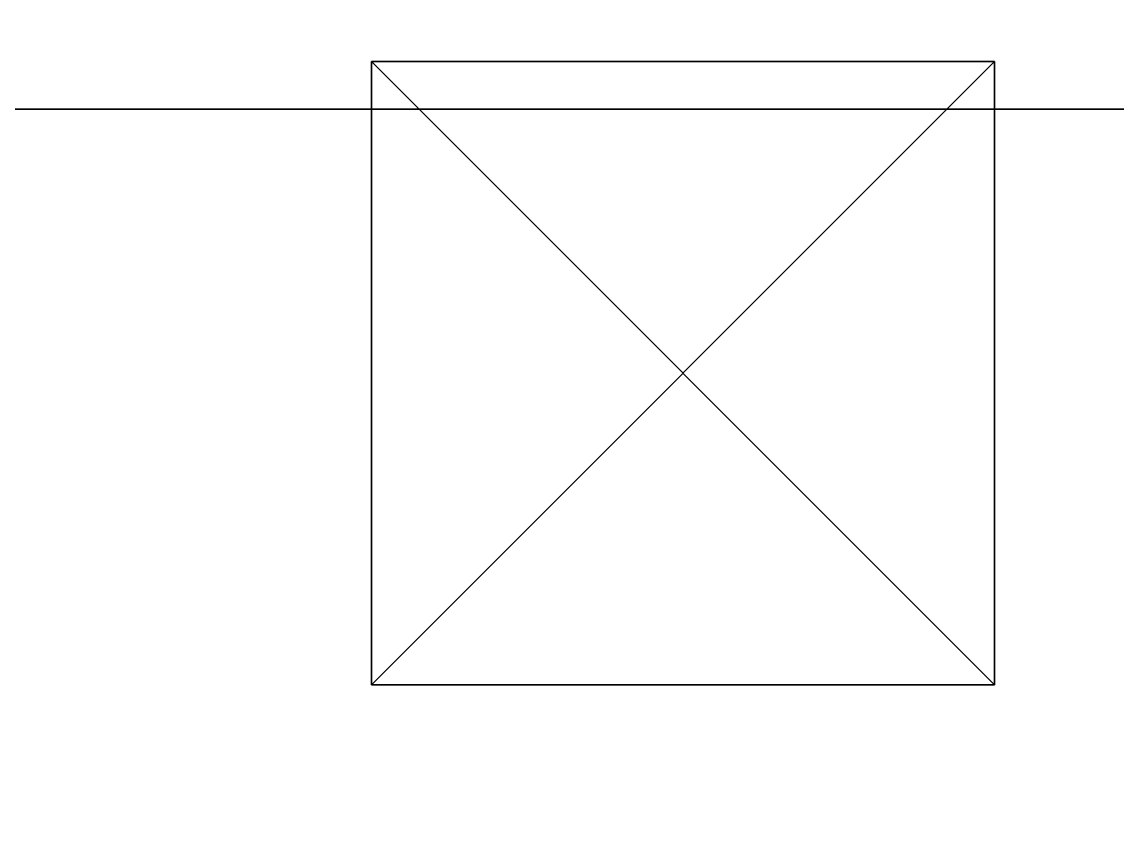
# Model space of a CAD drawing. Extents: x 0 to 4956, y -4930 to 0.
# Drawn here: x 374.58 to 400.95, y -2609.49 to -2589.9 of the extents above; entities that cross this region are included whole.
import ezdxf

# ---------------------------------------------------------------- set-up
doc = ezdxf.new("R2010")
doc.units = 0
for name, color, linetype in [('LAYER0', 7, 'CONTINUOUS'), ('LAYER144', 7, 'CONTINUOUS'), ('LAYER148', 7, 'CONTINUOUS'), ('LAYER163', 7, 'CONTINUOUS'), ('LAYER216', 7, 'CONTINUOUS'), ('LAYER244', 7, 'CONTINUOUS'), ('LAYER344', 253, 'CONTINUOUS'), ('LAYER345', 253, 'CONTINUOUS')]:
    doc.layers.add(name, color=color, linetype=linetype)

msp = doc.modelspace()

# ---------------------------------------------------------------- linework, layer by layer
at = {"layer": 'LAYER0', "invisible_edges": 1}
for points in [[(4956, 0), (0, -4930), (0, 0), (4956, 0)], [(4956, -4930, 5), (0, 0, 5), (0, -4930, 5), (4956, -4930, 5)], [(0, 0, 5), (4956, -4930, 5), (4956, 0, 5), (0, 0, 5)], [(0, -4930), (4956, 0), (4956, -4930), (0, -4930)]]:
    msp.add_3dface(points, dxfattribs=at)
at = {"layer": 'LAYER144', "invisible_edges": 1}
for points in [[(120, -2592, 5), (670, -2574, 5), (670, -2592, 5), (120, -2592, 5)], [(670, -2574, 5), (120, -2592, 5), (120, -2574, 5), (670, -2574, 5)], [(120, -2574, 2545), (670, -2592, 2545), (670, -2574, 2545), (120, -2574, 2545)], [(670, -2592, 2545), (120, -2574, 2545), (120, -2592, 2545), (670, -2592, 2545)], [(670, -2592, 2545), (120, -2592, 5), (670, -2592, 5), (670, -2592, 2545)], [(120, -2592, 5), (670, -2592, 2545), (120, -2592, 2545), (120, -2592, 5)]]:
    msp.add_3dface(points, dxfattribs=at)
at = {"layer": 'LAYER148', "invisible_edges": 1}
for points in [[(120, -2592, 85), (670, -3372, 85), (120, -3372, 85), (120, -2592, 85)], [(670, -3372, 85), (120, -2592, 85), (670, -2592, 85), (670, -3372, 85)], [(120, -2592, 85), (670, -2592, 103), (670, -2592, 85), (120, -2592, 85)], [(670, -2592, 103), (120, -2592, 85), (120, -2592, 103), (670, -2592, 103)], [(670, -2592, 103), (120, -3372, 103), (670, -3372, 103), (670, -2592, 103)], [(120, -3372, 103), (670, -2592, 103), (120, -2592, 103), (120, -3372, 103)]]:
    msp.add_3dface(points, dxfattribs=at)
at = {"layer": 'LAYER163', "invisible_edges": 1}
for points in [[(120, -3372, 2544), (670, -2592, 2544), (120, -2592, 2544), (120, -3372, 2544)], [(670, -2592, 2544), (120, -3372, 2544), (670, -3372, 2544), (670, -2592, 2544)], [(120, -2592, 2526), (670, -2592, 2544), (670, -2592, 2526), (120, -2592, 2526)], [(670, -2592, 2544), (120, -2592, 2526), (120, -2592, 2544), (670, -2592, 2544)], [(670, -3372, 2526), (120, -2592, 2526), (670, -2592, 2526), (670, -3372, 2526)], [(120, -2592, 2526), (670, -3372, 2526), (120, -3372, 2526), (120, -2592, 2526)]]:
    msp.add_3dface(points, dxfattribs=at)
at = {"layer": 'LAYER216', "invisible_edges": 1}
for points in [[(144.6, -3372, 1989), (610, -2592, 1989), (144.6, -2592, 1989), (144.6, -3372, 1989)], [(610, -2592, 1989), (144.6, -3372, 1989), (610, -3372, 1989), (610, -2592, 1989)], [(144.6, -2592, 1971), (610, -2592, 1989), (610, -2592, 1971), (144.6, -2592, 1971)], [(610, -2592, 1989), (144.6, -2592, 1971), (144.6, -2592, 1989), (610, -2592, 1989)], [(610, -3372, 1971), (144.6, -2592, 1971), (610, -2592, 1971), (610, -3372, 1971)], [(144.6, -2592, 1971), (610, -3372, 1971), (144.6, -3372, 1971), (144.6, -2592, 1971)]]:
    msp.add_3dface(points, dxfattribs=at)
at = {"layer": 'LAYER244', "invisible_edges": 1}
for points in [[(144.6, -3372, 871), (610, -2592, 871), (144.6, -2592, 871), (144.6, -3372, 871)], [(610, -2592, 871), (144.6, -3372, 871), (610, -3372, 871), (610, -2592, 871)], [(144.6, -2592, 853), (610, -2592, 871), (610, -2592, 853), (144.6, -2592, 853)], [(610, -2592, 871), (144.6, -2592, 853), (144.6, -2592, 871), (610, -2592, 871)], [(610, -3372, 853), (144.6, -2592, 853), (610, -2592, 853), (610, -3372, 853)], [(144.6, -2592, 853), (610, -3372, 853), (144.6, -3372, 853), (144.6, -2592, 853)]]:
    msp.add_3dface(points, dxfattribs=at)
at = {"layer": 'LAYER344'}
for points in [[(383, -2605.85, 1870), (383, -2605.85, 1885), (383, -2590.85, 1870), (383, -2605.85, 1870)], [(383, -2590.85, 1870), (383, -2605.85, 1885), (383, -2590.85, 1885), (383, -2590.85, 1870)], [(383, -2590.85, 1870), (383, -2590.85, 1885), (398, -2590.85, 1870), (383, -2590.85, 1870)], [(398, -2590.85, 1870), (383, -2590.85, 1885), (398, -2590.85, 1885), (398, -2590.85, 1870)], [(383, -2605.85, 1870), (383, -2590.85, 1870), (398, -2605.85, 1870), (383, -2605.85, 1870)], [(398, -2605.85, 1870), (383, -2590.85, 1870), (398, -2590.85, 1870), (398, -2605.85, 1870)], [(398, -2605.85, 1885), (398, -2590.85, 1885), (383, -2605.85, 1885), (398, -2605.85, 1885)], [(383, -2605.85, 1885), (398, -2590.85, 1885), (383, -2590.85, 1885), (383, -2605.85, 1885)], [(398, -2605.85, 1870), (398, -2590.85, 1870), (398, -2605.85, 1885), (398, -2605.85, 1870)], [(398, -2605.85, 1885), (398, -2590.85, 1870), (398, -2590.85, 1885), (398, -2605.85, 1885)], [(398, -2605.85, 1870), (398, -2605.85, 1885), (383, -2605.85, 1870), (398, -2605.85, 1870)], [(383, -2605.85, 1870), (398, -2605.85, 1885), (383, -2605.85, 1885), (383, -2605.85, 1870)]]:
    msp.add_3dface(points, dxfattribs=at)
at = {"layer": 'LAYER345'}
for points in [[(383, -2605.85, 1870), (383, -2605.85, 1885), (383, -2590.85, 1870), (383, -2605.85, 1870)], [(383, -2590.85, 1870), (383, -2605.85, 1885), (383, -2590.85, 1885), (383, -2590.85, 1870)], [(383, -2590.85, 1870), (383, -2590.85, 1885), (398, -2590.85, 1870), (383, -2590.85, 1870)], [(398, -2590.85, 1870), (383, -2590.85, 1885), (398, -2590.85, 1885), (398, -2590.85, 1870)], [(383, -2605.85, 1870), (383, -2590.85, 1870), (398, -2605.85, 1870), (383, -2605.85, 1870)], [(398, -2605.85, 1870), (383, -2590.85, 1870), (398, -2590.85, 1870), (398, -2605.85, 1870)], [(398, -2605.85, 1885), (398, -2590.85, 1885), (383, -2605.85, 1885), (398, -2605.85, 1885)], [(383, -2605.85, 1885), (398, -2590.85, 1885), (383, -2590.85, 1885), (383, -2605.85, 1885)], [(398, -2605.85, 1870), (398, -2590.85, 1870), (398, -2605.85, 1885), (398, -2605.85, 1870)], [(398, -2605.85, 1885), (398, -2590.85, 1870), (398, -2590.85, 1885), (398, -2605.85, 1885)], [(398, -2605.85, 1870), (398, -2605.85, 1885), (383, -2605.85, 1870), (398, -2605.85, 1870)], [(383, -2605.85, 1870), (398, -2605.85, 1885), (383, -2605.85, 1885), (383, -2605.85, 1870)]]:
    msp.add_3dface(points, dxfattribs=at)

doc.saveas('drawing.dxf')
